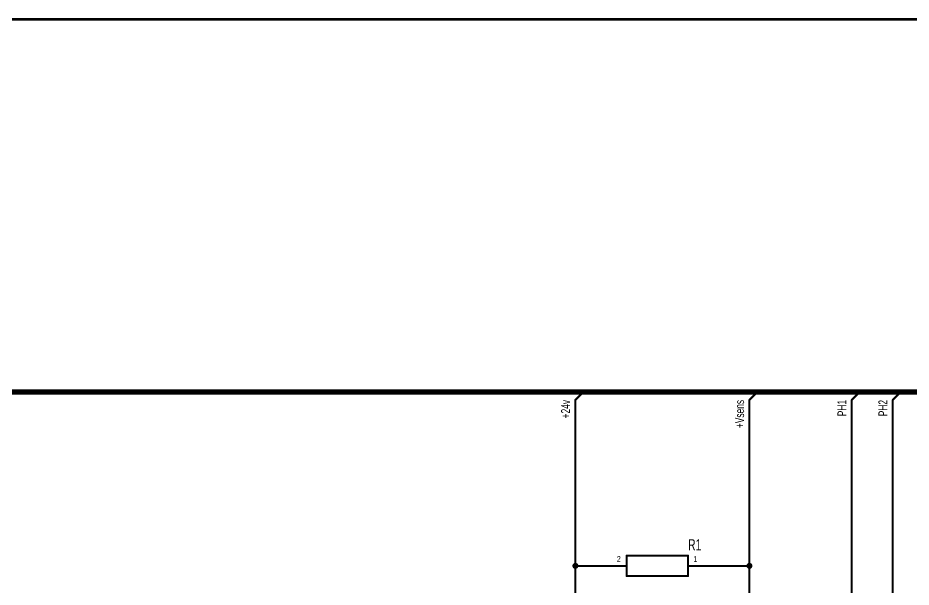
# Model space of a CAD drawing. Extents: x -4.5 to 18.4, y -0.7 to 15.5.
# Drawn here: x 8.827 to 13.19, y 12.676 to 15.458 of the extents above; entities that cross this region are included whole.
import ezdxf
from ezdxf.enums import TextEntityAlignment as Align

# ---------------------------------------------------------------- set-up
doc = ezdxf.new("R2010")
doc.units = 0
doc.header["$MEASUREMENT"] = 0
for name, color, linetype in [('Bus', 180, 'Continuous'), ('Element', 253, 'Continuous'), ('Net', 50, 'Continuous'), ('Pin', 50, 'Continuous'), ('Titles', 253, 'Continuous')]:
    doc.layers.add(name, color=color, linetype=linetype)

msp = doc.modelspace()

# ---------------------------------------------------------------- linework, layer by layer
at = {"layer": 'Bus', "linetype": 'Continuous', "const_width": 0.0262}
msp.add_lwpolyline([(7.55, 13.6304), (16.4, 13.6304)], dxfattribs=at)
at = {"layer": 'Element', "linetype": 'Continuous', "const_width": 0.0049}
for points in [[(11.7975, 12.8304, 1), (11.8025, 12.8304, 1), (11.7975, 12.8304, 1)], [(11.7975, 12.8304, 1), (11.8025, 12.8304, 1), (11.7975, 12.8304, 1)], [(12.0975, 12.8304, 1), (12.1025, 12.8304, 1), (12.0975, 12.8304, 1)], [(12.0975, 12.8304, 1), (12.1025, 12.8304, 1), (12.0975, 12.8304, 1)], [(11.7975, 12.7304, 1), (11.8025, 12.7304, 1), (11.7975, 12.7304, 1)], [(11.7975, 12.7304, 1), (11.8025, 12.7304, 1), (11.7975, 12.7304, 1)], [(12.0975, 12.7304, 1), (12.1025, 12.7304, 1), (12.0975, 12.7304, 1)], [(12.0975, 12.7304, 1), (12.1025, 12.7304, 1), (12.0975, 12.7304, 1)]]:
    msp.add_lwpolyline(points, format="xyb", dxfattribs=at)
at = {"layer": 'Element', "linetype": 'Continuous', "const_width": 0.0098}
for points in [[(11.8, 12.7304), (11.8, 12.8304)], [(11.8, 12.8304), (12.1, 12.8304)], [(12.1, 12.8304), (12.1, 12.7304)], [(12.1, 12.7304), (11.8, 12.7304)]]:
    msp.add_lwpolyline(points, dxfattribs=at)
at = {"layer": 'Net', "linetype": 'Continuous', "const_width": 0.0098}
for points in [[(11.55, 13.591), (11.5894, 13.6304)], [(12.4, 13.591), (12.4394, 13.6304)], [(12.9, 13.591), (12.9394, 13.6304)], [(13.1, 13.591), (13.1394, 13.6304)], [(11.55, 12.4804), (11.55, 13.591)], [(12.4, 12.4804), (12.4, 13.591)], [(12.9, 11.7304), (12.9, 13.591)], [(13.1, 10.3304), (13.1, 13.591)], [(11.5402, 12.7804), (11.5406, 12.7773), (11.542, 12.7746), (11.5442, 12.7724), (11.547, 12.771), (11.55, 12.7705), (11.553, 12.771), (11.5558, 12.7724), (11.558, 12.7746), (11.5594, 12.7773), (11.5598, 12.7804), (11.5594, 12.7834), (11.558, 12.7861), (11.5558, 12.7883), (11.553, 12.7897), (11.55, 12.7902), (11.547, 12.7897), (11.5442, 12.7883), (11.542, 12.7861), (11.5406, 12.7834), (11.5402, 12.7804)], [(11.65, 12.7804), (11.55, 12.7804)], [(12.25, 12.7804), (12.4, 12.7804)], [(12.3902, 12.7804), (12.3906, 12.7773), (12.392, 12.7746), (12.3942, 12.7724), (12.397, 12.771), (12.4, 12.7705), (12.403, 12.771), (12.4058, 12.7724), (12.408, 12.7746), (12.4094, 12.7773), (12.4098, 12.7804), (12.4094, 12.7834), (12.408, 12.7861), (12.4058, 12.7883), (12.403, 12.7897), (12.4, 12.7902), (12.397, 12.7897), (12.3942, 12.7883), (12.392, 12.7861), (12.3906, 12.7834), (12.3902, 12.7804)]]:
    msp.add_lwpolyline(points, dxfattribs=at)
at = {"layer": 'Net', "linetype": 'Continuous', "const_width": 0.0049}
for points in [[(11.5869, 13.6304, 1), (11.5918, 13.6304, 1), (11.5869, 13.6304, 1)], [(12.4369, 13.6304, 1), (12.4418, 13.6304, 1), (12.4369, 13.6304, 1)], [(12.9369, 13.6304, 1), (12.9418, 13.6304, 1), (12.9369, 13.6304, 1)], [(13.1369, 13.6304, 1), (13.1418, 13.6304, 1), (13.1369, 13.6304, 1)], [(11.5475, 13.591, 1), (11.5525, 13.591, 1), (11.5475, 13.591, 1)], [(11.5475, 13.591, 1), (11.5525, 13.591, 1), (11.5475, 13.591, 1)], [(12.3975, 13.591, 1), (12.4025, 13.591, 1), (12.3975, 13.591, 1)], [(12.3975, 13.591, 1), (12.4025, 13.591, 1), (12.3975, 13.591, 1)], [(12.8975, 13.591, 1), (12.9025, 13.591, 1), (12.8975, 13.591, 1)], [(12.8975, 13.591, 1), (12.9025, 13.591, 1), (12.8975, 13.591, 1)], [(13.0975, 13.591, 1), (13.1025, 13.591, 1), (13.0975, 13.591, 1)], [(13.0975, 13.591, 1), (13.1025, 13.591, 1), (13.0975, 13.591, 1)], [(11.5377, 12.7804, 1), (11.5426, 12.7804, 1), (11.5377, 12.7804, 1)], [(11.5475, 12.7804, 1), (11.5525, 12.7804, 1), (11.5475, 12.7804, 1)], [(11.6475, 12.7804, 1), (11.6525, 12.7804, 1), (11.6475, 12.7804, 1)], [(12.2475, 12.7804, 1), (12.2525, 12.7804, 1), (12.2475, 12.7804, 1)], [(12.3877, 12.7804, 1), (12.3926, 12.7804, 1), (12.3877, 12.7804, 1)], [(12.3975, 12.7804, 1), (12.4025, 12.7804, 1), (12.3975, 12.7804, 1)]]:
    msp.add_lwpolyline(points, format="xyb", dxfattribs=at)
at = {"layer": 'Pin', "linetype": 'Continuous', "const_width": 0.0049}
for points in [[(11.6475, 12.7804, 1), (11.6525, 12.7804, 1), (11.6475, 12.7804, 1)], [(11.7975, 12.7804, 1), (11.8025, 12.7804, 1), (11.7975, 12.7804, 1)], [(12.0975, 12.7804, 1), (12.1025, 12.7804, 1), (12.0975, 12.7804, 1)], [(12.2475, 12.7804, 1), (12.2525, 12.7804, 1), (12.2475, 12.7804, 1)]]:
    msp.add_lwpolyline(points, format="xyb", dxfattribs=at)
at = {"layer": 'Pin', "linetype": 'Continuous', "const_width": 0.0098}
for points in [[(11.8, 12.7804), (11.65, 12.7804)], [(12.1, 12.7804), (12.25, 12.7804)]]:
    msp.add_lwpolyline(points, dxfattribs=at)
at = {"layer": 'Titles', "linetype": 'Continuous', "const_width": 0.0131}
msp.add_lwpolyline([(18.3961, -0.6905), (-4.0055, -0.6905), (-4.0055, 15.4512), (18.3961, 15.4512), (18.3961, -0.6905)], dxfattribs=at)

# ---------------------------------------------------------------- texts
at = {"layer": 'Element', "width": 0.7}
msp.add_text('R1', height=0.0547, dxfattribs=at).set_placement((12.1, 12.8394), align=Align.BOTTOM_LEFT)
at = {"layer": 'Net', "width": 0.7}
for s, p in [('+24v', (11.5369, 13.591)), ('+Vsens', (12.3869, 13.591)), ('PH1', (12.8869, 13.591)), ('PH2', (13.0869, 13.591))]:
    msp.add_text(s, height=0.0437, rotation=90, dxfattribs=at).set_placement(p, align=Align.BOTTOM_RIGHT)
at = {"layer": 'Pin', "width": 0.7}
for s, p in [('2', (11.7524, 12.8285)), ('1', (12.1262, 12.8285))]:
    msp.add_text(s, height=0.0292, dxfattribs=at).set_placement(p, align=Align.TOP_LEFT)

doc.saveas('drawing.dxf')
